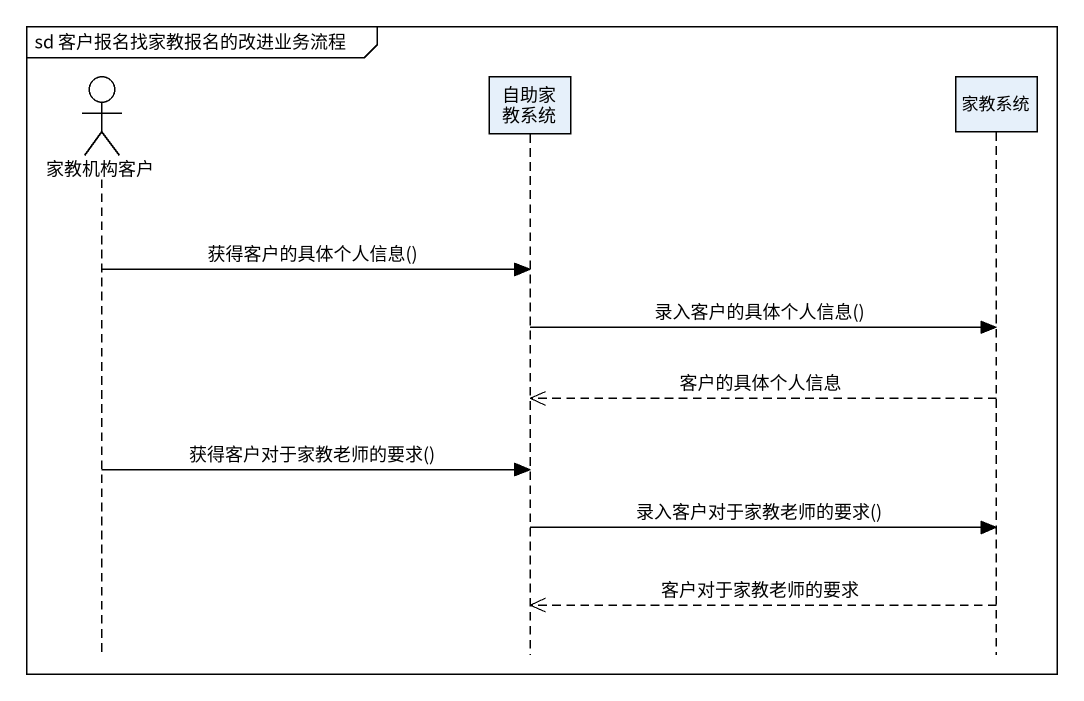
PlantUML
@startuml
mainframe sd 客户报名找家教报名的改进业务流程
hide footbox
actor 家教机构客户
participant 自助家教系统
participant 家教系统

家教机构客户 -> 自助家教系统 : 获得客户的具体个人信息()
自助家教系统 -> 家教系统 : 录入客户的具体个人信息()
家教系统 -->> 自助家教系统 : 客户的具体个人信息
家教机构客户 -> 自助家教系统 : 获得客户对于家教老师的要求()
自助家教系统 -> 家教系统 : 录入客户对于家教老师的要求()
家教系统 -->> 自助家教系统 : 客户对于家教老师的要求
@enduml
